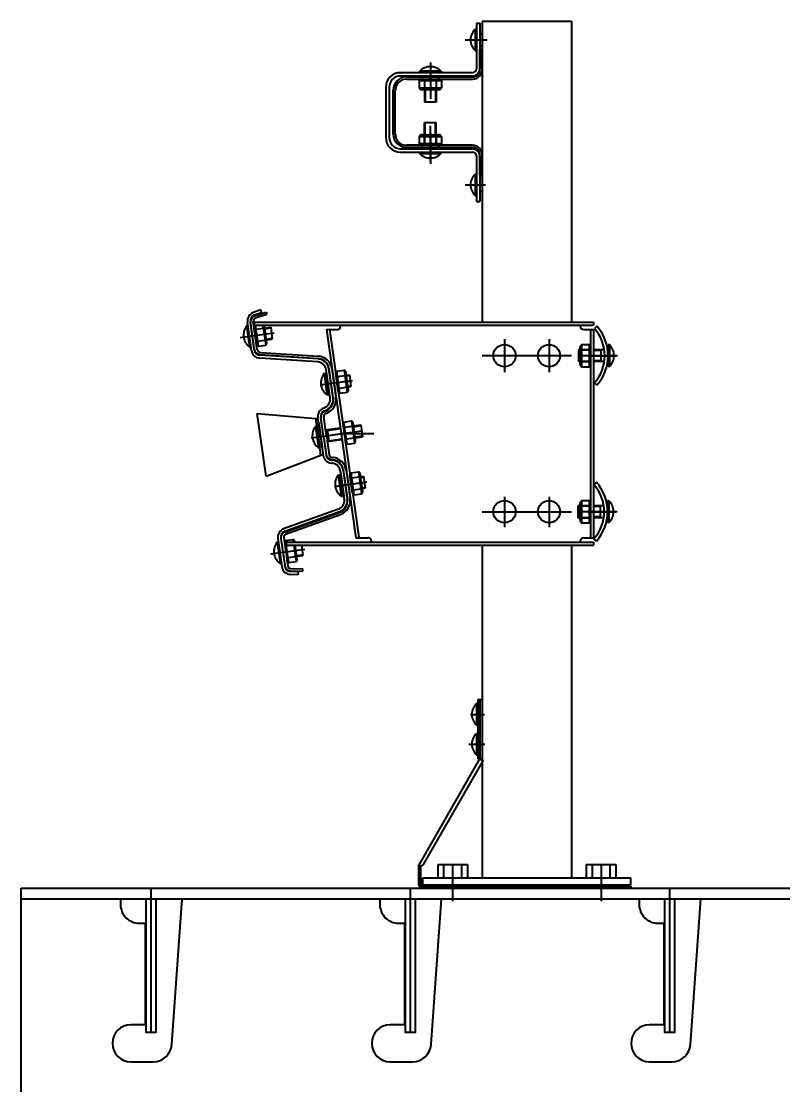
# Model space of a CAD drawing. Header units: millimetres. Extents: x 82 to 1107, y 39 to 638.
# Drawn here: x 1059.204 to 1060.233, y 468.68 to 470.115 of the extents above; entities that cross this region are included whole.
import ezdxf

# ---------------------------------------------------------------- set-up
doc = ezdxf.new("R2010")
doc.units = ezdxf.units.MM
doc.layers.add('elevation', color=250, linetype='Continuous', lineweight=40)

msp = doc.modelspace()

# ---------------------------------------------------------------- linework, layer by layer
at = {"layer": 'elevation'}
for p, q in [((1059.8178, 470.1128), (1059.8223, 470.1128)), ((1059.8178, 470.1128), (1059.8178, 470.0512)), ((1059.8223, 470.1128), (1059.8223, 470.0512)), ((1059.8256, 470.1154), (1059.9459, 470.1154)), ((1059.8256, 470.1154), (1059.8256, 469.7096)), ((1059.9459, 470.1154), (1059.9459, 469.7096)), ((1059.816, 470.1049), (1059.816, 470.0758)), ((1059.816, 470.1049), (1059.8178, 470.1049)), ((1059.8178, 470.1049), (1059.8178, 470.0758)), ((1059.8223, 470.0983), (1059.8256, 470.0983)), ((1059.8026, 470.0903), (1059.8322, 470.0903)), ((1059.816, 470.0758), (1059.8178, 470.0758)), ((1059.8223, 470.0823), (1059.8256, 470.0823)), ((1059.8226, 470.0775), (1059.8256, 470.0775)), ((1059.8226, 470.0504), (1059.8226, 470.0775)), ((1059.8256, 470.0504), (1059.8256, 470.0775)), ((1059.7556, 470.0599), (1059.7556, 470.0295)), ((1059.7556, 470.0589), (1059.7556, 470.011)), ((1059.715, 470.0462), (1059.8127, 470.0462)), ((1059.715, 470.0417), (1059.8127, 470.0417)), ((1059.7234, 470.0404), (1059.8126, 470.0404)), ((1059.7702, 470.048), (1059.7411, 470.048)), ((1059.7411, 470.048), (1059.7411, 470.0462)), ((1059.7702, 470.0462), (1059.7411, 470.0462)), ((1059.7476, 470.0417), (1059.7476, 470.0404)), ((1059.7636, 470.0417), (1059.7636, 470.0404)), ((1059.7702, 470.048), (1059.7702, 470.0462)), ((1059.6955, 470.0266), (1059.6955, 469.9585)), ((1059.7, 470.0266), (1059.7, 469.9585)), ((1059.7234, 470.0374), (1059.8126, 470.0374)), ((1059.7406, 470.0354), (1059.7707, 470.0354)), ((1059.7406, 470.0354), (1059.7406, 470.0254)), ((1059.7476, 470.0354), (1059.7476, 470.0254)), ((1059.7476, 470.0354), (1059.7476, 470.0254)), ((1059.7636, 470.0354), (1059.7636, 470.0254)), ((1059.7636, 470.0354), (1059.7636, 470.0254)), ((1059.7707, 470.0354), (1059.7707, 470.0254)), ((1059.7053, 469.9632), (1059.7053, 470.0224)), ((1059.7083, 469.9632), (1059.7083, 470.0224)), ((1059.7707, 470.0254), (1059.7406, 470.0254)), ((1059.7436, 470.0234), (1059.7676, 470.0234)), ((1059.7476, 470.0234), (1059.7476, 470.0061)), ((1059.7486, 470.0234), (1059.7486, 470.0061)), ((1059.7626, 470.0234), (1059.7626, 470.0061)), ((1059.7636, 470.0234), (1059.7636, 470.0061)), ((1059.7636, 470.0061), (1059.7476, 470.0061)), ((1059.7476, 469.979), (1059.7636, 469.979)), ((1059.7476, 469.9622), (1059.7476, 469.979)), ((1059.7486, 469.9622), (1059.7486, 469.979)), ((1059.7556, 469.9262), (1059.7556, 469.9742)), ((1059.7626, 469.9622), (1059.7626, 469.979)), ((1059.7636, 469.9622), (1059.7636, 469.979)), ((1059.7406, 469.9602), (1059.7707, 469.9602)), ((1059.7406, 469.9602), (1059.7406, 469.9502)), ((1059.7436, 469.9622), (1059.7676, 469.9622)), ((1059.7476, 469.9602), (1059.7476, 469.9502)), ((1059.7476, 469.9502), (1059.7476, 469.9602)), ((1059.7556, 469.9622), (1059.7556, 469.9482)), ((1059.7556, 469.9571), (1059.7556, 469.9231)), ((1059.7636, 469.9602), (1059.7636, 469.9502)), ((1059.7636, 469.9502), (1059.7636, 469.9602)), ((1059.7707, 469.9602), (1059.7707, 469.9502)), ((1059.715, 469.9434), (1059.8127, 469.9434)), ((1059.8126, 469.9482), (1059.7234, 469.9482)), ((1059.8126, 469.9452), (1059.7234, 469.9452)), ((1059.7707, 469.9502), (1059.7406, 469.9502)), ((1059.7476, 469.9434), (1059.7476, 469.9452)), ((1059.7636, 469.9434), (1059.7636, 469.9452)), ((1059.715, 469.9389), (1059.8127, 469.9389)), ((1059.7411, 469.9389), (1059.7702, 469.9389)), ((1059.7411, 469.9372), (1059.7411, 469.9389)), ((1059.7411, 469.9372), (1059.7702, 469.9372)), ((1059.7702, 469.9372), (1059.7702, 469.9389)), ((1059.8178, 469.9339), (1059.8178, 469.8723)), ((1059.8223, 469.9339), (1059.8223, 469.8723)), ((1059.8226, 469.9081), (1059.8226, 469.9352)), ((1059.8256, 469.9081), (1059.8256, 469.9352)), ((1059.816, 469.9094), (1059.816, 469.8804)), ((1059.816, 469.9094), (1059.8178, 469.9094)), ((1059.8178, 469.9094), (1059.8178, 469.8804)), ((1059.8223, 469.9029), (1059.8256, 469.9029)), ((1059.8226, 469.9081), (1059.8256, 469.9081)), ((1059.8026, 469.8949), (1059.8299, 469.8949)), ((1059.8223, 469.8869), (1059.8256, 469.8869)), ((1059.816, 469.8804), (1059.8178, 469.8804)), ((1059.8178, 469.8723), (1059.8223, 469.8723)), ((1059.5267, 469.7262), (1059.5167, 469.7227)), ((1059.528, 469.7224), (1059.5267, 469.7262)), ((1059.5181, 469.6721), (1059.5128, 469.7102)), ((1059.5221, 469.6724), (1059.5167, 469.7109)), ((1059.528, 469.7224), (1059.518, 469.7189)), ((1059.5184, 469.7181), (1059.5342, 469.7232)), ((1059.5194, 469.7153), (1059.5351, 469.7203)), ((1059.5342, 469.7232), (1059.5351, 469.7203)), ((1059.8256, 469.7146), (1059.8256, 469.7096)), ((1059.9459, 469.7146), (1059.9459, 469.7096)), ((1059.5077, 469.7048), (1059.5094, 469.705)), ((1059.5077, 469.7048), (1059.5117, 469.676)), ((1059.5141, 469.6715), (1059.5088, 469.7097)), ((1059.518, 469.6728), (1059.5129, 469.7093)), ((1059.5179, 469.7096), (1059.9759, 469.7096)), ((1059.5179, 469.7096), (1059.5179, 469.7056)), ((1059.5179, 469.7056), (1059.9759, 469.7056)), ((1059.5235, 469.6771), (1059.5195, 469.7056)), ((1059.5203, 469.7), (1059.5302, 469.7014)), ((1059.5296, 469.7056), (1059.5334, 469.6785)), ((1059.535, 469.6818), (1059.5316, 469.7056)), ((1059.5322, 469.7016), (1059.5401, 469.7028)), ((1059.5323, 469.7007), (1059.5403, 469.7018)), ((1059.5401, 469.7028), (1059.5423, 469.6869)), ((1059.6155, 469.6996), (1059.6194, 469.7002)), ((1059.6155, 469.6996), (1059.6549, 469.4189)), ((1059.6194, 469.7002), (1059.6589, 469.4195)), ((1059.6195, 469.6996), (1059.6295, 469.6996)), ((1059.6344, 469.7056), (1059.6344, 469.7053)), ((1059.9578, 469.7056), (1059.9578, 469.7046)), ((1059.9628, 469.6996), (1059.9759, 469.6996)), ((1059.9719, 469.6996), (1059.9719, 469.4189)), ((1059.9759, 469.7096), (1059.9759, 469.7056)), ((1059.9759, 469.7096), (1059.9759, 469.7056)), ((1059.9759, 469.6996), (1059.9759, 469.4189)), ((1059.9805, 469.7042), (1059.977, 469.7011)), ((1059.4989, 469.6889), (1059.545, 469.6954)), ((1059.5225, 469.6841), (1059.5324, 469.6855)), ((1059.5343, 469.6868), (1059.5422, 469.6879)), ((1059.5344, 469.6858), (1059.5423, 469.6869)), ((1059.8557, 469.6868), (1059.8557, 469.6424)), ((1059.8557, 469.6855), (1059.8557, 469.6424)), ((1059.9158, 469.6868), (1059.9158, 469.6424)), ((1059.9158, 469.6855), (1059.9158, 469.6424)), ((1059.5117, 469.676), (1059.5135, 469.6762)), ((1059.5235, 469.6771), (1059.5334, 469.6785)), ((1059.5258, 469.6689), (1059.6044, 469.6638)), ((1059.9554, 469.6724), (1059.9554, 469.6564)), ((1059.9719, 469.6724), (1059.9554, 469.6724)), ((1059.9579, 469.6714), (1059.9554, 469.6714)), ((1059.9579, 469.6524), (1059.9579, 469.6764)), ((1059.9599, 469.6494), (1059.9599, 469.6794)), ((1059.9599, 469.6794), (1059.9699, 469.6794)), ((1059.9599, 469.6724), (1059.9699, 469.6724)), ((1059.9699, 469.6794), (1059.9699, 469.6494)), ((1059.9719, 469.6524), (1059.9719, 469.6764)), ((1059.9903, 469.6724), (1059.9759, 469.6724)), ((1059.9855, 469.6714), (1059.9759, 469.6714)), ((1059.9855, 469.6724), (1059.9855, 469.6564)), ((1059.9955, 469.6724), (1059.995, 469.6724)), ((1059.9955, 469.6789), (1059.9955, 469.6499)), ((1059.9973, 469.6789), (1059.9955, 469.6789)), ((1059.9973, 469.6789), (1059.9973, 469.6499)), ((1059.6038, 469.656), (1059.5253, 469.6612)), ((1059.5254, 469.666), (1059.604, 469.6608)), ((1059.6041, 469.66), (1059.5255, 469.6652)), ((1059.8256, 469.6645), (1059.9459, 469.6645)), ((1059.9579, 469.6574), (1059.9554, 469.6574)), ((1059.9719, 469.6564), (1059.9554, 469.6564)), ((1059.9599, 469.6564), (1059.9699, 469.6564)), ((1060.0082, 469.6644), (1059.9603, 469.6644)), ((1059.9693, 469.6644), (1060.0062, 469.6644)), ((1059.9855, 469.6574), (1059.9759, 469.6574)), ((1059.9903, 469.6564), (1059.9759, 469.6564)), ((1059.9955, 469.6564), (1059.995, 469.6564)), ((1059.6121, 469.6405), (1059.6138, 469.6408)), ((1059.6121, 469.6405), (1059.6161, 469.6117)), ((1059.6138, 469.6408), (1059.6156, 469.641)), ((1059.6138, 469.6408), (1059.6179, 469.612)), ((1059.6204, 469.6071), (1059.6149, 469.6457)), ((1059.6244, 469.6068), (1059.6188, 469.647)), ((1059.6243, 469.6077), (1059.6189, 469.6463)), ((1059.6283, 469.6082), (1059.6229, 469.6468)), ((1059.6283, 469.6082), (1059.6229, 469.6468)), ((1059.6312, 469.6164), (1059.6279, 469.6402)), ((1059.6294, 469.6435), (1059.6393, 469.6449)), ((1059.6336, 469.6137), (1059.6294, 469.6435)), ((1059.6393, 469.6449), (1059.6435, 469.6151)), ((1059.6451, 469.6183), (1059.6417, 469.6422)), ((1059.6423, 469.6382), (1059.6463, 469.6387)), ((1059.6463, 469.6387), (1059.6485, 469.6229)), ((1059.9599, 469.6494), (1059.9699, 469.6494)), ((1059.9973, 469.6499), (1059.9955, 469.6499)), ((1059.6073, 469.6252), (1059.6487, 469.631)), ((1059.609, 469.6254), (1059.6505, 469.6312)), ((1059.6295, 469.6283), (1059.6434, 469.6302)), ((1059.6304, 469.6365), (1059.6403, 469.6379)), ((1059.6424, 469.6372), (1059.6464, 469.6377)), ((1059.9805, 469.6246), (1059.977, 469.6277)), ((1059.6161, 469.6117), (1059.6179, 469.612)), ((1059.6179, 469.612), (1059.6196, 469.6122)), ((1059.6326, 469.6206), (1059.6426, 469.622)), ((1059.6336, 469.6137), (1059.6435, 469.6151)), ((1059.6444, 469.6233), (1059.6484, 469.6239)), ((1059.6445, 469.6223), (1059.6485, 469.6229)), ((1059.6243, 469.6077), (1059.6243, 469.6032)), ((1059.5339, 469.502), (1059.5221, 469.5864)), ((1059.5221, 469.5864), (1059.6009, 469.5797)), ((1059.6114, 469.5559), (1059.6078, 469.5813)), ((1059.6112, 469.5936), (1059.613, 469.5943)), ((1059.6153, 469.5565), (1059.6117, 469.5821)), ((1059.6127, 469.5899), (1059.6145, 469.5906)), ((1059.6128, 469.589), (1059.6146, 469.5897)), ((1059.6142, 469.5863), (1059.6159, 469.587)), ((1059.6006, 469.5691), (1059.6024, 469.5693)), ((1059.6006, 469.5691), (1059.6047, 469.5403)), ((1059.6009, 469.5797), (1059.6039, 469.5802)), ((1059.6079, 469.5301), (1059.6009, 469.5797)), ((1059.6009, 469.5797), (1059.6013, 469.5768)), ((1059.6024, 469.5693), (1059.6064, 469.5405)), ((1059.6074, 469.5553), (1059.6038, 469.5808)), ((1059.6046, 469.5752), (1059.6102, 469.5355)), ((1059.6054, 469.5697), (1059.6094, 469.541)), ((1059.6114, 469.5559), (1059.6079, 469.5805)), ((1059.6142, 469.5644), (1059.6341, 469.5672)), ((1059.639, 469.575), (1059.649, 469.5764)), ((1059.6432, 469.5452), (1059.639, 469.575)), ((1059.64, 469.568), (1059.6499, 469.5694)), ((1059.64, 469.568), (1059.646, 469.5689)), ((1059.64, 469.568), (1059.646, 469.5689)), ((1059.649, 469.5764), (1059.6532, 469.5466)), ((1059.6547, 469.5499), (1059.6514, 469.5737)), ((1059.6519, 469.5697), (1059.6616, 469.5711)), ((1059.6521, 469.5687), (1059.6618, 469.5701)), ((1059.6616, 469.5711), (1059.6639, 469.5552)), ((1059.5948, 469.5536), (1059.6423, 469.5602)), ((1059.5988, 469.5541), (1059.6627, 469.5631)), ((1059.6034, 469.5548), (1059.6074, 469.5553)), ((1059.6074, 469.5553), (1059.611, 469.5299)), ((1059.6074, 469.5553), (1059.611, 469.5299)), ((1059.6114, 469.5559), (1059.6148, 469.5313)), ((1059.6114, 469.5559), (1059.6149, 469.5305)), ((1059.6153, 469.5565), (1059.6189, 469.5309)), ((1059.6162, 469.5647), (1059.6184, 469.5488)), ((1059.6163, 469.5637), (1059.6342, 469.5662)), ((1059.6183, 469.5498), (1059.6362, 469.5523)), ((1059.6352, 469.5593), (1059.6794, 469.5593)), ((1059.6423, 469.5521), (1059.6522, 469.5535)), ((1059.6423, 469.5521), (1059.6482, 469.553)), ((1059.6423, 469.5521), (1059.6482, 469.553)), ((1059.654, 469.5548), (1059.6637, 469.5562)), ((1059.6542, 469.5538), (1059.6639, 469.5552)), ((1059.6047, 469.5403), (1059.6064, 469.5405)), ((1059.6164, 469.5485), (1059.6363, 469.5513)), ((1059.6432, 469.5452), (1059.6532, 469.5466)), ((1059.5339, 469.502), (1059.6079, 469.5301)), ((1059.6109, 469.5305), (1059.6079, 469.5301)), ((1059.6219, 469.5245), (1059.6238, 469.5243)), ((1059.622, 469.5236), (1059.6239, 469.5234)), ((1059.6225, 469.5274), (1059.6243, 469.5272)), ((1059.6216, 469.5196), (1059.6235, 469.5194)), ((1059.638, 469.5106), (1059.6436, 469.4704)), ((1059.6381, 469.5097), (1059.6435, 469.4711)), ((1059.6421, 469.5103), (1059.6475, 469.4717)), ((1059.6421, 469.5103), (1059.6475, 469.4717)), ((1059.6313, 469.5035), (1059.6331, 469.5038)), ((1059.6313, 469.5035), (1059.6354, 469.4748)), ((1059.6331, 469.5038), (1059.6348, 469.504)), ((1059.6331, 469.5038), (1059.6371, 469.475)), ((1059.6341, 469.5091), (1059.6395, 469.4706)), ((1059.6348, 469.504), (1059.6389, 469.4753)), ((1059.6504, 469.4794), (1059.6471, 469.5032)), ((1059.6487, 469.5065), (1059.6586, 469.5079)), ((1059.6529, 469.4767), (1059.6487, 469.5065)), ((1059.6496, 469.4995), (1059.6596, 469.5009)), ((1059.6586, 469.5079), (1059.6628, 469.4781)), ((1059.6643, 469.4814), (1059.661, 469.5052)), ((1059.6616, 469.5012), (1059.6655, 469.5018)), ((1059.6617, 469.5002), (1059.6657, 469.5008)), ((1059.6655, 469.5018), (1059.6678, 469.4859)), ((1059.6265, 469.4882), (1059.668, 469.494)), ((1059.6283, 469.4884), (1059.6698, 469.4943)), ((1059.6519, 469.4837), (1059.6618, 469.4851)), ((1059.6636, 469.4863), (1059.6676, 469.4869)), ((1059.6638, 469.4853), (1059.6678, 469.4859)), ((1059.9798, 469.4938), (1059.9763, 469.4907)), ((1059.6354, 469.4748), (1059.6371, 469.475)), ((1059.6371, 469.475), (1059.6389, 469.4753)), ((1059.6435, 469.4711), (1059.6435, 469.4666)), ((1059.6529, 469.4767), (1059.6628, 469.4781)), ((1059.8557, 469.4741), (1059.8557, 469.4333)), ((1059.9158, 469.4741), (1059.9158, 469.4333)), ((1059.9599, 469.439), (1059.9599, 469.469)), ((1059.9599, 469.469), (1059.9699, 469.469)), ((1059.9699, 469.469), (1059.9699, 469.439)), ((1059.9949, 469.4685), (1059.9949, 469.4395)), ((1059.9967, 469.4685), (1059.9949, 469.4685)), ((1059.9967, 469.4685), (1059.9967, 469.4395)), ((1059.6317, 469.4576), (1059.5576, 469.4309)), ((1059.6331, 469.4538), (1059.559, 469.4272)), ((1059.5591, 469.4264), (1059.6332, 469.453)), ((1059.8256, 469.454), (1059.9459, 469.454)), ((1059.9548, 469.462), (1059.9548, 469.446)), ((1059.9719, 469.462), (1059.9548, 469.462)), ((1059.9579, 469.461), (1059.9548, 469.461)), ((1059.9579, 469.442), (1059.9579, 469.466)), ((1060.0076, 469.454), (1059.9597, 469.454)), ((1059.9599, 469.462), (1059.9699, 469.462)), ((1059.9687, 469.454), (1060.0056, 469.454)), ((1059.9719, 469.442), (1059.9719, 469.466)), ((1059.9896, 469.462), (1059.9759, 469.462)), ((1059.9849, 469.461), (1059.9759, 469.461)), ((1059.9849, 469.462), (1059.9849, 469.446)), ((1059.9949, 469.462), (1059.9943, 469.462)), ((1059.5603, 469.4237), (1059.6344, 469.4503)), ((1059.9579, 469.447), (1059.9548, 469.447)), ((1059.9719, 469.446), (1059.9548, 469.446)), ((1059.9599, 469.446), (1059.9699, 469.446)), ((1059.9599, 469.439), (1059.9699, 469.439)), ((1059.9849, 469.447), (1059.9759, 469.447)), ((1059.9896, 469.446), (1059.9759, 469.446)), ((1059.9949, 469.446), (1059.9943, 469.446)), ((1059.9967, 469.4395), (1059.9949, 469.4395)), ((1059.5487, 469.413), (1059.5504, 469.4132)), ((1059.5487, 469.413), (1059.5527, 469.3842)), ((1059.5498, 469.4179), (1059.5551, 469.3798)), ((1059.5539, 469.4178), (1059.559, 469.3813)), ((1059.5577, 469.4193), (1059.5631, 469.3808)), ((1059.5603, 469.4151), (1059.5702, 469.4165)), ((1059.561, 469.41), (1059.5603, 469.4151)), ((1059.561, 469.4129), (1059.9759, 469.4129)), ((1059.561, 469.4129), (1059.561, 469.4089)), ((1059.561, 469.4089), (1059.9759, 469.4089)), ((1059.5645, 469.3854), (1059.5612, 469.4089)), ((1059.5613, 469.4082), (1059.5665, 469.4089)), ((1059.5613, 469.4082), (1059.5665, 469.4089)), ((1059.5702, 469.4165), (1059.5707, 469.4129)), ((1059.5713, 469.4089), (1059.5744, 469.3867)), ((1059.5728, 469.4129), (1059.5726, 469.4138)), ((1059.5733, 469.4089), (1059.5737, 469.4089)), ((1059.576, 469.39), (1059.5733, 469.4089)), ((1059.6549, 469.4189), (1059.6589, 469.4195)), ((1059.6549, 469.4189), (1059.6713, 469.4189)), ((1059.6762, 469.4146), (1059.6765, 469.4129)), ((1059.8256, 469.4089), (1059.8256, 468.9602)), ((1059.9459, 469.4089), (1059.9459, 468.9602)), ((1059.9578, 469.4139), (1059.9578, 469.4129)), ((1059.9628, 469.4189), (1059.9759, 469.4189)), ((1059.9759, 469.4129), (1059.9759, 469.4089)), ((1059.9798, 469.4142), (1059.9763, 469.4173)), ((1059.5399, 469.3971), (1059.5863, 469.4036)), ((1059.5604, 469.4), (1059.5743, 469.4019)), ((1059.5753, 469.395), (1059.5832, 469.3961)), ((1059.5754, 469.394), (1059.5834, 469.3951)), ((1059.5815, 469.4084), (1059.5834, 469.3951)), ((1059.5527, 469.3842), (1059.5545, 469.3845)), ((1059.5591, 469.3804), (1059.559, 469.3813)), ((1059.5635, 469.3923), (1059.5734, 469.3937)), ((1059.5635, 469.3923), (1059.5734, 469.3937)), ((1059.5645, 469.3854), (1059.5744, 469.3867)), ((1059.8256, 469.3853), (1059.8256, 469.1188)), ((1059.5769, 469.3689), (1059.5664, 469.3695)), ((1059.5771, 469.3729), (1059.5666, 469.3735)), ((1059.5667, 469.3744), (1059.5833, 469.3738)), ((1059.5669, 469.3774), (1059.5834, 469.3768)), ((1059.5771, 469.3729), (1059.5769, 469.3689)), ((1059.5833, 469.3738), (1059.5834, 469.3768)), ((1059.8178, 469.1952), (1059.8196, 469.1952)), ((1059.8178, 469.1952), (1059.8178, 469.1662)), ((1059.8196, 469.2007), (1059.8196, 469.1206)), ((1059.8196, 469.2007), (1059.8226, 469.2007)), ((1059.8196, 469.1952), (1059.8196, 469.1662)), ((1059.8226, 469.2007), (1059.8226, 469.1206)), ((1059.8226, 469.2007), (1059.8256, 469.2007)), ((1059.8226, 469.2007), (1059.8226, 469.1206)), ((1059.8256, 469.2007), (1059.8256, 469.1206)), ((1059.8098, 469.1807), (1059.8273, 469.1807)), ((1059.8178, 469.1807), (1059.8285, 469.1807)), ((1059.8178, 469.1662), (1059.8196, 469.1662)), ((1059.8178, 469.1551), (1059.8196, 469.1551)), ((1059.8178, 469.1551), (1059.8178, 469.1261)), ((1059.8196, 469.1551), (1059.8196, 469.1261)), ((1059.8076, 469.1406), (1059.825, 469.1406)), ((1059.8155, 469.1406), (1059.8262, 469.1406)), ((1059.8186, 469.1406), (1059.8292, 469.1406)), ((1059.8178, 469.1261), (1059.8196, 469.1261)), ((1059.7394, 468.9762), (1059.8226, 469.1206)), ((1059.7464, 468.9783), (1059.8269, 469.1181)), ((1059.8196, 469.1206), (1059.8226, 469.1206)), ((1059.8226, 469.1206), (1059.8218, 469.1193)), ((1059.8226, 469.1206), (1059.8269, 469.1181)), ((1059.8256, 469.1206), (1059.8248, 469.1193)), ((1059.8256, 469.1158), (1059.8256, 468.9602)), ((1059.7424, 468.9762), (1059.7464, 468.9783)), ((1059.7655, 468.9782), (1059.7655, 468.9602)), ((1059.7655, 468.9782), (1059.8056, 468.9782)), ((1059.7735, 468.9782), (1059.7735, 468.9602)), ((1059.7855, 468.9782), (1059.7855, 468.9289)), ((1059.7975, 468.9782), (1059.7975, 468.9602)), ((1059.8056, 468.9782), (1059.8056, 468.9602)), ((1059.9659, 468.9782), (1059.9659, 468.9602)), ((1059.9659, 468.9782), (1060.006, 468.9782)), ((1059.9739, 468.9782), (1059.9739, 468.9602)), ((1059.986, 468.9782), (1059.986, 468.9289)), ((1059.998, 468.9782), (1059.998, 468.9602)), ((1060.006, 468.9782), (1060.006, 468.9602)), ((1059.7394, 468.9762), (1059.7394, 468.9522)), ((1059.7394, 468.9762), (1059.7424, 468.9762)), ((1059.7424, 468.9762), (1059.7424, 468.9522)), ((1059.7454, 468.9502), (1059.7454, 468.9602)), ((1059.7454, 468.9602), (1060.0261, 468.9602)), ((1060.0261, 468.9502), (1059.7454, 468.9502)), ((1059.7855, 468.9602), (1059.7855, 468.9362)), ((1059.986, 468.9602), (1059.986, 468.9362)), ((1060.0261, 468.9502), (1060.0261, 468.9602)), ((1059.3785, 468.9462), (1059.3785, 468.7522)), ((1059.7285, 468.9462), (1059.7285, 468.7522)), ((1059.7454, 468.9492), (1060.0261, 468.9492)), ((1059.7454, 468.9462), (1060.0261, 468.9462)), ((1060.0261, 468.9492), (1060.0261, 468.9462)), ((1060.0785, 468.9462), (1060.0785, 468.7522)), ((1059.2035, 468.9322), (1061.3035, 468.9322))]:
    msp.add_line(p, q, dxfattribs=at)
for points in [[(1059.2035, 468.9462), (1061.3035, 468.9462), (1061.3035, 468.2962), (1059.2035, 468.2962), (1059.2035, 468.9462)], [(1059.3715, 468.9322), (1059.3715, 468.7522), (1059.3855, 468.7522), (1059.3855, 468.9322)], [(1059.7215, 468.9322), (1059.7215, 468.7522), (1059.7355, 468.7522), (1059.7355, 468.9322)], [(1060.0715, 468.9322), (1060.0715, 468.7522), (1060.0855, 468.7522), (1060.0855, 468.9322)]]:
    msp.add_lwpolyline(points, dxfattribs=at)
for points in [[(1059.3375, 468.9322), (1059.3375, 468.9242, 0.414214), (1059.3625, 468.8992), (1059.3705, 468.8992), (1059.3705, 468.7622), (1059.3515, 468.7622, 1), (1059.3515, 468.7122), (1059.3815, 468.7122, 0.393468), (1059.4065, 468.7354), (1059.4205, 468.9322)], [(1059.6875, 468.9322), (1059.6875, 468.9242, 0.414214), (1059.7125, 468.8992), (1059.7205, 468.8992), (1059.7205, 468.7622), (1059.7015, 468.7622, 1), (1059.7015, 468.7122), (1059.7315, 468.7122, 0.393468), (1059.7565, 468.7354), (1059.7705, 468.9322)], [(1060.0375, 468.9322), (1060.0375, 468.9242, 0.414214), (1060.0625, 468.8992), (1060.0705, 468.8992), (1060.0705, 468.7622), (1060.0515, 468.7622, 1), (1060.0515, 468.7122), (1060.0815, 468.7122, 0.393468), (1060.1065, 468.7354), (1060.1205, 468.9322)]]:
    msp.add_lwpolyline(points, format="xyb", dxfattribs=at)
for centre in [(1059.8557, 469.6645), (1059.9158, 469.6645), (1059.8557, 469.454), (1059.9158, 469.454)]:
    msp.add_circle(centre, 0.015, dxfattribs=at)
for centre, radius, start, end in [((1059.8298, 470.0903), 0.02, 133.5312, 226.4688), ((1059.715, 470.0266), 0.0195, 90, 180), ((1059.715, 470.0266), 0.015, 90, 180), ((1059.7234, 470.0224), 0.018, 90, 180), ((1059.7556, 470.0342), 0.02, 43.5312, 136.4688), ((1059.8126, 470.0504), 0.01, 270, 0), ((1059.8126, 470.0504), 0.013, 270, 0), ((1059.8127, 470.0512), 0.00501, 270, 0), ((1059.8127, 470.0512), 0.00952, 270, 0), ((1059.7234, 470.0224), 0.015, 90, 180), ((1059.7441, 470.0334), 0.00404, 29.7449, 150.2551), ((1059.7556, 470.0204), 0.017, 61.9275, 118.0725), ((1059.7671, 470.0334), 0.00404, 29.7449, 150.2551), ((1059.7441, 470.0274), 0.00404, 209.7449, 330.2551), ((1059.7556, 470.0404), 0.017, 241.9275, 298.0725), ((1059.7671, 470.0274), 0.00404, 209.7449, 330.2551), ((1059.715, 469.9585), 0.0195, 180, 270), ((1059.715, 469.9585), 0.015, 180, 270), ((1059.7234, 469.9632), 0.018, 180, 270), ((1059.7234, 469.9632), 0.015, 180, 270), ((1059.7441, 469.9582), 0.00404, 29.7449, 150.2551), ((1059.7556, 469.9452), 0.017, 61.9275, 118.0725), ((1059.7671, 469.9582), 0.00404, 29.7449, 150.2551), ((1059.7441, 469.9522), 0.00404, 209.7449, 330.2551), ((1059.7556, 469.9652), 0.017, 241.9275, 298.0725), ((1059.7671, 469.9522), 0.00404, 209.7449, 330.2551), ((1059.8126, 469.9352), 0.013, 0, 90), ((1059.8126, 469.9352), 0.01, 0, 90), ((1059.8127, 469.9339), 0.00952, 0, 90), ((1059.7556, 469.951), 0.02, 223.5312, 316.4688), ((1059.8127, 469.9339), 0.00501, 0, 90), ((1059.8298, 469.8949), 0.02, 133.5312, 226.4688), ((1059.5207, 469.7113), 0.012, 109.3099, 188), ((1059.5207, 469.7113), 0.00802, 109.3099, 188), ((1059.5208, 469.7104), 0.00802, 107.8658, 188), ((1059.5207, 469.7115), 0.00401, 107.8658, 188), ((1059.5234, 469.6923), 0.02, 141.5312, 234.4688), ((1059.5218, 469.7037), 0.00404, 152.739, 248.2551), ((1059.5363, 469.6941), 0.017, 159.9275, 216.0725), ((1059.5277, 469.7046), 0.00404, 307.7449, 14.5306), ((1059.5164, 469.6913), 0.017, 339.9275, 36.0725), ((1059.6295, 469.7046), 0.00501, 270, 8.185), ((1059.9628, 469.7046), 0.00501, 180, 270), ((1059.9354, 469.6644), 0.0555, 318.5904, 41.4096), ((1059.9354, 469.6644), 0.0601, 318.5904, 41.4096), ((1059.525, 469.6809), 0.00404, 127.7449, 248.2551), ((1059.5309, 469.6817), 0.00404, 307.7449, 68.2551), ((1059.526, 469.6732), 0.012, 188, 266.2317), ((1059.5259, 469.674), 0.00802, 188, 266.2317), ((1059.526, 469.6732), 0.00802, 188, 266.2317), ((1059.5261, 469.6729), 0.00401, 188, 266.2317), ((1059.9619, 469.6759), 0.00404, 119.7449, 240.2551), ((1059.9749, 469.6644), 0.017, 151.9275, 208.0725), ((1059.9679, 469.6759), 0.00404, 299.7449, 60.2551), ((1059.9549, 469.6644), 0.017, 331.9275, 28.0725), ((1059.9835, 469.6644), 0.02, 313.5312, 46.4688), ((1059.603, 469.644), 0.012, 8, 86.2317), ((1059.6029, 469.6448), 0.016, 8, 86.2317), ((1059.603, 469.644), 0.016, 8, 86.2317), ((1059.6031, 469.6438), 0.02, 8, 86.2317), ((1059.9619, 469.6529), 0.00404, 119.7449, 240.2551), ((1059.9679, 469.6529), 0.00404, 299.7449, 60.2551), ((1059.6278, 469.628), 0.02, 141.5312, 234.4688), ((1059.6319, 469.6403), 0.00404, 127.7449, 248.2551), ((1059.6378, 469.6411), 0.00404, 307.7449, 68.2551), ((1059.6464, 469.6307), 0.017, 159.9275, 216.0725), ((1059.6265, 469.6279), 0.017, 339.9275, 36.0725), ((1059.6351, 469.6174), 0.00404, 127.7449, 248.2551), ((1059.6411, 469.6183), 0.00404, 307.7449, 68.2551), ((1059.6084, 469.6055), 0.012, 292.0362, 8), ((1059.6084, 469.6055), 0.016, 292.0362, 8), ((1059.6086, 469.6046), 0.016, 292.0362, 8), ((1059.6084, 469.6056), 0.02, 292.0362, 8), ((1059.6157, 469.5825), 0.012, 112.0362, 188), ((1059.6157, 469.5825), 0.00802, 112.0362, 188), ((1059.6158, 469.5816), 0.00802, 112.0362, 188), ((1059.6157, 469.5826), 0.00401, 112.0362, 188), ((1059.6163, 469.5566), 0.02, 141.5312, 234.4688), ((1059.6415, 469.5718), 0.00404, 127.7449, 248.2551), ((1059.656, 469.5622), 0.017, 159.9275, 216.0725), ((1059.6475, 469.5726), 0.00404, 307.7449, 68.2551), ((1059.6362, 469.5594), 0.017, 339.9275, 36.0725), ((1059.6507, 469.5498), 0.00404, 307.7449, 68.2551), ((1059.6447, 469.549), 0.00404, 127.7449, 248.2551), ((1059.6229, 469.5316), 0.012, 188, 263.9638), ((1059.6228, 469.5325), 0.00802, 188, 263.9638), ((1059.6229, 469.5316), 0.00802, 188, 263.9638), ((1059.6229, 469.5314), 0.00401, 188, 263.9638), ((1059.6221, 469.5083), 0.016, 8, 83.9638), ((1059.6222, 469.5073), 0.02, 8, 83.9638), ((1059.6222, 469.5075), 0.012, 8, 83.9638), ((1059.6222, 469.5075), 0.016, 8, 83.9638), ((1059.647, 469.4911), 0.02, 141.5312, 234.4688), ((1059.6511, 469.5033), 0.00404, 127.7449, 248.2551), ((1059.6656, 469.4937), 0.017, 159.9275, 216.0725), ((1059.6571, 469.5041), 0.00404, 307.7449, 68.2551), ((1059.6458, 469.4909), 0.017, 339.9275, 36.0725), ((1059.6543, 469.4805), 0.00404, 127.7449, 248.2551), ((1059.6603, 469.4813), 0.00404, 307.7449, 68.2551), ((1059.9347, 469.454), 0.0555, 318.5904, 41.4096), ((1059.9347, 469.454), 0.0601, 318.5904, 41.4096), ((1059.6276, 469.4689), 0.012, 289.7683, 8), ((1059.6276, 469.4689), 0.016, 289.7683, 8), ((1059.6277, 469.4681), 0.016, 289.7683, 8), ((1059.6276, 469.4692), 0.02, 289.7683, 8), ((1059.9619, 469.4655), 0.00404, 119.7449, 240.2551), ((1059.9679, 469.4655), 0.00404, 299.7449, 60.2551), ((1059.9829, 469.454), 0.02, 313.5312, 46.4688), ((1059.9749, 469.454), 0.017, 151.9275, 208.0725), ((1059.9549, 469.454), 0.017, 331.9275, 28.0725), ((1059.9619, 469.4425), 0.00404, 119.7449, 240.2551), ((1059.9679, 469.4425), 0.00404, 299.7449, 60.2551), ((1059.5617, 469.4196), 0.012, 109.7683, 188), ((1059.5617, 469.4196), 0.00802, 109.7683, 188), ((1059.5618, 469.4189), 0.00802, 109.7683, 188), ((1059.5617, 469.4199), 0.00401, 109.7683, 188), ((1059.5644, 469.4005), 0.02, 141.5312, 234.4688), ((1059.5628, 469.4119), 0.00404, 127.7449, 248.2551), ((1059.5687, 469.4128), 0.00404, 2.1355, 68.2551), ((1059.5574, 469.3995), 0.017, 339.9275, 33.3571), ((1059.6713, 469.4139), 0.00501, 8.185, 90), ((1059.9628, 469.4139), 0.00501, 90, 180), ((1059.5773, 469.4023), 0.017, 159.9275, 216.0725), ((1059.5669, 469.3824), 0.00802, 188, 268.1342), ((1059.567, 469.3815), 0.00802, 188, 266.6901), ((1059.566, 469.3891), 0.00404, 127.7449, 248.2551), ((1059.5671, 469.3814), 0.00401, 188, 268.1342), ((1059.5719, 469.3899), 0.00404, 307.7449, 68.2551), ((1059.567, 469.3815), 0.012, 188, 266.6901), ((1059.8316, 469.1807), 0.02, 133.5312, 226.4688), ((1059.8316, 469.1406), 0.02, 133.5312, 226.4688), ((1059.7454, 468.9522), 0.00601, 180, 270), ((1059.7454, 468.9522), 0.00301, 180, 270)]:
    msp.add_arc(centre, radius, start, end, dxfattribs=at)

doc.saveas('drawing.dxf')
